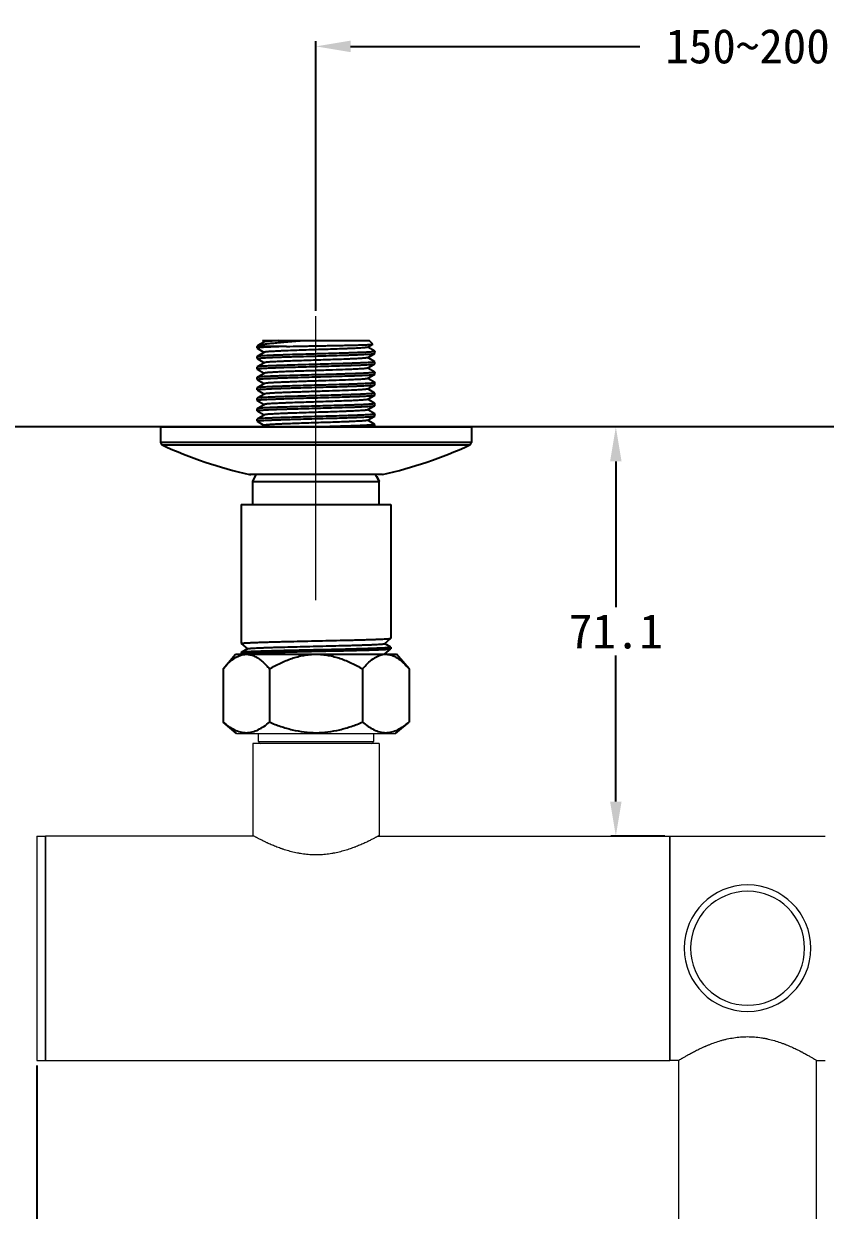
# Model space of a CAD drawing. Header units: millimetres. Extents: x 765 to 1606, y 133 to 728.
# Drawn here: x 855.3 to 994.6, y 380.2 to 586.4 of the extents above; entities that cross this region are included whole.
import ezdxf

# ---------------------------------------------------------------- set-up
doc = ezdxf.new("R2010")
doc.units = ezdxf.units.MM
doc.linetypes.add('CENTERX2', pattern=[101.6, 63.5, -12.7, 12.7, -12.7])
doc.layers.add('CENTER', color=1, linetype='CENTERX2', lineweight=15)
doc.layers.add('DIM', color=3, linetype='Continuous', lineweight=9)
doc.layers.add('벽', color=2, linetype='Continuous')
doc.dimstyles.new('겸용-샤워욕조용1', dxfattribs={"dimscale": 0.6, "dimtxt": 10, "dimasz": 10, "dimexe": 1.5, "dimexo": 1.5, "dimgap": 2, "dimtad": 0, "dimtih": 1, "dimtoh": 1, "dimdec": 1, "dimdsep": 46, "dimtxsty": 'Standard', "dimcen": 2.5, "dimclrd": 5, "dimclre": 5, "dimclrt": 5, "dimadec": 1, "dimazin": 2, "dimtfac": 1, "dimtdec": 1, "dimtmove": 0, "dimatfit": 3, "dimfxl": 1.25, "dimarcsym": 0})

# ---------------------------------------------------------------- blocks, each defined once
blk = doc.blocks.new('*D62')
at = {"layer": 'Defpoints', "color": 0, "lineweight": 18, "transparency": 16777216}
for p in [(838.16, 516.3), (879.11, 516.3), (981.11, 267.23)]:
    blk.add_point(p, dxfattribs=at)
at = {"layer": 'DIM', "color": 5, "lineweight": -2, "transparency": 16777216}
for p, q in [((878.21, 516.3), (837.26, 516.3)), ((838.16, 510.3), (838.16, 395.96)), ((838.16, 273.23), (838.16, 387.56)), ((980.21, 267.23), (837.26, 267.23))]:
    blk.add_line(p, q, dxfattribs=at)
at = {"layer": 'DIM', "color": 5, "lineweight": 18, "transparency": 16777216}
for points in [[(837.16, 510.3), (839.16, 510.3), (838.16, 516.3)], [(837.16, 273.23), (839.16, 273.23), (838.16, 267.23)]]:
    blk.add_solid(points, dxfattribs=at)
at = {"layer": 'DIM', "color": 5, "transparency": 16777216, "insert": (838.16, 391.76), "char_height": 6, "attachment_point": 5}
blk.add_mtext('249.1', dxfattribs=at)
blk = doc.blocks.new('*D63')
at = {"layer": 'Defpoints', "color": 0, "lineweight": 18, "transparency": 16777216}
for p in [(1124.81, 406.67), (857.61, 406.2), (1124.81, 236.4)]:
    blk.add_point(p, dxfattribs=at)
at = {"layer": 'DIM', "color": 5, "lineweight": -2, "transparency": 16777216}
for p, q in [((857.61, 405.3), (857.61, 235.5)), ((1124.81, 405.77), (1124.81, 235.5)), ((863.61, 236.4), (978.01, 236.4)), ((1118.81, 236.4), (1004.41, 236.4))]:
    blk.add_line(p, q, dxfattribs=at)
at = {"layer": 'DIM', "color": 5, "lineweight": 18, "transparency": 16777216}
for points in [[(863.61, 237.4), (863.61, 235.4), (857.61, 236.4)], [(1118.81, 237.4), (1118.81, 235.4), (1124.81, 236.4)]]:
    blk.add_solid(points, dxfattribs=at)
at = {"layer": 'DIM', "color": 5, "transparency": 16777216, "insert": (991.21, 236.4), "char_height": 6, "attachment_point": 5}
blk.add_mtext('267.2', dxfattribs=at)
blk = doc.blocks.new('*D65')
at = {"layer": 'Defpoints', "color": 0, "lineweight": 18, "transparency": 16777216}
for p in [(1056.11, 582.44), (906.11, 535.58), (1056.11, 535.58)]:
    blk.add_point(p, dxfattribs=at)
at = {"layer": 'DIM', "color": 5, "lineweight": -2, "transparency": 16777216}
for p, q in [((906.11, 536.48), (906.11, 583.34)), ((912.11, 582.44), (962.41, 582.44)), ((1050.11, 582.44), (999.81, 582.44)), ((1056.11, 536.48), (1056.11, 583.34))]:
    blk.add_line(p, q, dxfattribs=at)
at = {"layer": 'DIM', "color": 5, "lineweight": 18, "transparency": 16777216}
for points in [[(912.11, 583.44), (912.11, 581.44), (906.11, 582.44)], [(1050.11, 583.44), (1050.11, 581.44), (1056.11, 582.44)]]:
    blk.add_solid(points, dxfattribs=at)
at = {"layer": 'DIM', "color": 5, "transparency": 16777216, "insert": (981.11, 582.44), "char_height": 6, "attachment_point": 5}
blk.add_mtext('150~200', dxfattribs=at)
blk = doc.blocks.new('*D66')
at = {"layer": 'Defpoints', "color": 0, "lineweight": 18, "transparency": 16777216}
for p in [(958.22, 516.3), (967.61, 516.3), (967.61, 445.2)]:
    blk.add_point(p, dxfattribs=at)
at = {"layer": 'DIM', "color": 5, "lineweight": -2, "transparency": 16777216}
for p, q in [((966.71, 516.3), (957.32, 516.3)), ((958.22, 510.3), (958.22, 484.95)), ((958.22, 451.2), (958.22, 476.55)), ((966.71, 445.2), (957.32, 445.2))]:
    blk.add_line(p, q, dxfattribs=at)
at = {"layer": 'DIM', "color": 5, "lineweight": 18, "transparency": 16777216}
for points in [[(957.22, 510.3), (959.22, 510.3), (958.22, 516.3)], [(957.22, 451.2), (959.22, 451.2), (958.22, 445.2)]]:
    blk.add_solid(points, dxfattribs=at)
at = {"layer": 'DIM', "color": 5, "transparency": 16777216, "insert": (958.22, 480.75), "char_height": 6, "attachment_point": 5}
blk.add_mtext('71.1', dxfattribs=at)

msp = doc.modelspace()

# ---------------------------------------------------------------- linework, layer by layer
at = {"color": 7, "linetype": 'Continuous'}
for p, q in [((895.97, 530.4), (895.86, 530.3)), ((895.86, 530), (895.86, 530.3)), ((900.97, 530.3), (895.86, 530.3)), ((895.97, 530.4), (896.02, 530.44)), ((897.15, 531.09), (896.02, 530.44)), ((896.86, 531.3), (896.82, 531.26)), ((896.82, 531.26), (896.83, 531.25)), ((896.83, 531.25), (897.12, 531.08)), ((896.86, 531.3), (915.36, 531.3)), ((915.08, 530.15), (915.98, 530.67)), ((916.35, 529.45), (915.11, 530.17)), ((915.98, 530.68), (915.36, 531.3)), ((915.98, 530.67), (915.98, 530.68)), ((895.86, 530), (895.88, 529.98)), ((895.88, 528.54), (895.86, 528.53)), ((895.86, 528.18), (895.86, 528.53)), ((895.86, 528.53), (895.86, 528.18)), ((895.88, 528.17), (895.86, 528.18)), ((895.86, 528.18), (895.86, 528.18)), ((895.88, 529.98), (897.12, 529.26)), ((897.15, 529.28), (895.88, 528.54)), ((895.88, 528.17), (897.12, 527.45)), ((915.08, 528.34), (916.35, 529.07)), ((916.35, 527.64), (915.11, 528.35)), ((916.35, 529.45), (916.36, 529.43)), ((916.35, 529.07), (916.36, 529.09)), ((916.36, 529.09), (916.36, 529.43)), ((916.36, 529.43), (916.36, 529.43)), ((895.88, 526.73), (895.86, 526.71)), ((895.86, 526.37), (895.86, 526.71)), ((895.86, 526.71), (895.86, 526.37)), ((895.88, 526.35), (895.86, 526.37)), ((895.86, 526.37), (895.86, 526.37)), ((897.15, 527.46), (895.88, 526.73)), ((895.88, 526.35), (897.12, 525.63)), ((915.08, 526.52), (916.35, 527.26)), ((916.35, 525.82), (915.11, 526.54)), ((916.35, 527.64), (916.36, 527.62)), ((916.35, 527.26), (916.36, 527.27)), ((916.36, 527.27), (916.36, 527.62)), ((916.36, 527.62), (916.36, 527.62)), ((895.88, 524.91), (895.86, 524.9)), ((895.86, 524.55), (895.86, 524.9)), ((895.86, 524.9), (895.86, 524.55)), ((895.86, 524.55), (895.86, 524.56)), ((895.88, 524.54), (895.86, 524.55)), ((897.15, 525.65), (895.88, 524.91)), ((895.88, 524.54), (897.12, 523.82)), ((897.15, 523.84), (895.88, 523.1)), ((915.08, 524.71), (916.35, 525.45)), ((916.35, 524.01), (915.11, 524.73)), ((916.35, 525.82), (916.36, 525.81)), ((916.35, 525.45), (916.36, 525.46)), ((916.35, 524.01), (916.36, 523.99)), ((916.36, 525.46), (916.36, 525.81)), ((916.36, 525.81), (916.36, 525.8)), ((916.36, 523.65), (916.36, 523.99)), ((916.36, 523.99), (916.36, 523.99)), ((895.88, 523.1), (895.86, 523.09)), ((895.86, 522.74), (895.86, 523.09)), ((895.86, 523.09), (895.86, 522.74)), ((895.88, 522.73), (895.86, 522.74)), ((895.86, 522.74), (895.86, 522.74)), ((895.88, 522.73), (897.12, 522.01)), ((897.15, 522.02), (895.88, 521.29)), ((915.08, 522.9), (916.35, 523.63)), ((915.08, 521.08), (916.35, 521.82)), ((916.35, 522.19), (915.11, 522.91)), ((916.35, 523.63), (916.36, 523.65)), ((916.35, 522.19), (916.36, 522.18)), ((916.35, 521.82), (916.36, 521.83)), ((916.36, 521.83), (916.36, 522.18)), ((916.36, 522.18), (916.36, 522.18)), ((895.88, 521.29), (895.86, 521.27)), ((895.86, 520.93), (895.86, 521.27)), ((895.86, 521.27), (895.86, 520.93)), ((895.88, 520.91), (895.86, 520.93)), ((895.86, 520.93), (895.86, 520.93)), ((895.88, 520.91), (897.12, 520.19)), ((897.15, 520.21), (895.88, 519.47)), ((915.08, 519.27), (916.35, 520)), ((916.35, 520.38), (915.11, 521.1)), ((916.35, 520.38), (916.36, 520.36)), ((916.35, 520), (916.36, 520.02)), ((916.36, 520.02), (916.36, 520.36)), ((916.36, 520.36), (916.36, 520.36)), ((895.88, 519.47), (895.86, 519.46)), ((895.86, 519.11), (895.86, 519.46)), ((895.86, 519.46), (895.86, 519.11)), ((895.88, 519.1), (895.86, 519.11)), ((895.86, 519.11), (895.86, 519.11)), ((895.88, 517.66), (895.86, 517.64)), ((895.86, 517.3), (895.86, 517.64)), ((895.86, 517.64), (895.86, 517.3)), ((895.88, 519.1), (897.12, 518.38)), ((897.15, 518.39), (895.88, 517.66)), ((915.08, 517.45), (916.35, 518.19)), ((916.35, 518.57), (915.11, 519.28)), ((916.35, 518.57), (916.36, 518.55)), ((916.35, 518.19), (916.36, 518.2)), ((916.36, 518.2), (916.36, 518.55)), ((916.36, 518.55), (916.36, 518.55)), ((879.11, 516.3), (879.11, 513.61)), ((879.11, 516.3), (879.11, 513.61)), ((879.11, 516.3), (933.11, 516.3)), ((895.88, 517.28), (895.86, 517.3)), ((895.86, 517.3), (895.86, 517.3)), ((895.88, 517.28), (897.12, 516.56)), ((897.15, 516.58), (896.66, 516.3)), ((916.35, 516.75), (915.11, 517.47)), ((916.21, 516.3), (916.35, 516.38)), ((916.35, 516.75), (916.36, 516.74)), ((916.35, 516.38), (916.36, 516.39)), ((916.36, 516.39), (916.36, 516.74)), ((916.36, 516.74), (916.36, 516.73)), ((933.11, 516.3), (933.11, 513.61)), ((933.11, 516.3), (933.11, 513.61)), ((933.11, 513.61), (879.11, 513.61)), ((932.83, 513.16), (879.4, 513.16)), ((917.68, 508.05), (894.55, 508.05)), ((894.55, 508.05), (894.76, 508.03)), ((917.46, 508.03), (894.76, 508.03)), ((895.11, 506.8), (895.73, 508.03)), ((916.63, 507.7), (916.46, 508.03)), ((916.66, 507.7), (916.63, 507.7)), ((917.11, 506.8), (916.66, 507.7)), ((916.66, 507.7), (917.11, 506.8)), ((917.68, 508.05), (917.46, 508.03)), ((895.11, 502.8), (895.11, 506.8)), ((895.11, 506.8), (917.11, 506.8)), ((917.11, 502.8), (917.11, 506.8)), ((893.11, 502.8), (893.11, 478.67)), ((893.11, 502.8), (893.11, 478.67)), ((893.11, 502.8), (919.11, 502.8)), ((919.11, 502.8), (919.11, 479.57)), ((919.11, 502.8), (919.11, 479.57)), ((893.12, 478.66), (893.11, 478.67)), ((893.11, 478.67), (893.11, 478.67)), ((893.12, 478.66), (894.22, 477.74)), ((918, 478.63), (919.11, 479.56)), ((919.1, 478.01), (918.01, 478.64)), ((919.11, 479.56), (919.11, 479.57)), ((889.95, 474.25), (892.12, 476.8)), ((892.12, 476.8), (920.11, 476.8)), ((893.12, 477.1), (893.11, 477.09)), ((893.11, 477.09), (893.11, 476.85)), ((893.11, 477.09), (893.11, 476.85)), ((893.12, 476.84), (893.11, 476.85)), ((893.11, 476.85), (893.11, 476.85)), ((894.23, 477.75), (893.12, 477.1)), ((893.12, 476.84), (893.17, 476.8)), ((918, 476.82), (919.11, 477.75)), ((918.06, 476.8), (918.01, 476.83)), ((919.1, 478.01), (919.11, 478)), ((919.11, 478), (919.11, 477.76)), ((919.11, 478), (919.11, 477.76)), ((919.11, 478), (919.11, 478)), ((919.11, 477.75), (919.11, 477.76)), ((922.28, 474.25), (920.11, 476.8)), ((889.95, 474.25), (889.95, 465.01)), ((898.03, 474.25), (898.03, 465.01)), ((914.2, 474.25), (914.2, 465.01)), ((922.28, 474.25), (922.28, 465.01)), ((892.31, 463), (889.95, 465.01)), ((919.92, 463), (922.28, 465.01))]:
    msp.add_line(p, q, dxfattribs=at)
at = {"lineweight": 18}
msp.add_line((892.31, 463), (919.92, 463), dxfattribs=at)
at = {"linetype": 'Continuous', "lineweight": 18}
for p, q in [((896.11, 461.6), (896.11, 463)), ((916.11, 463), (916.11, 461.6)), ((895.11, 461.3), (895.11, 445.3)), ((917.11, 461.3), (895.11, 461.3)), ((917.11, 461.3), (917.11, 445.3)), ((857.61, 445.2), (857.61, 406.2)), ((857.61, 445.2), (859.11, 445.2)), ((859.11, 406.2), (859.11, 445.2)), ((859.11, 445.2), (859.11, 406.2)), ((895.29, 445.2), (859.11, 445.2)), ((916.93, 445.2), (967.61, 445.2)), ((967.61, 406.2), (967.61, 445.2)), ((967.61, 445.2), (967.61, 425.7)), ((967.61, 445.2), (994.61, 445.2)), ((967.61, 425.7), (967.61, 406.2)), ((857.61, 406.2), (859.11, 406.2)), ((859.11, 406.2), (967.61, 406.2)), ((969.11, 406.2), (967.61, 406.2)), ((969.11, 406.2), (969.11, 305.79)), ((993.11, 406.2), (994.61, 406.2)), ((993.11, 305.79), (993.11, 406.2))]:
    msp.add_line(p, q, dxfattribs=at)
at = {"linetype": 'Continuous', "lineweight": 13}
for p, q in [((896.11, 461.6), (906.11, 461.6)), ((906.11, 461.6), (916.11, 461.6)), ((916.11, 461.6), (916.11, 461.6))]:
    msp.add_line(p, q, dxfattribs=at)
at = {"color": 7, "linetype": 'Continuous'}
for centre, radius, start, end in [((879.61, 513.61), 0.5, 180, 244.9417), ((932.61, 513.61), 0.5, 295.0583, 0), ((909.73, 578.03), 71.6, 244.9417, 257.7627), ((909.73, 578.03), 71.6, 244.9417, 257.7627), ((902.5, 578.03), 71.6, 282.2373, 295.0583), ((902.5, 578.03), 71.6, 282.2373, 295.0583)]:
    msp.add_arc(centre, radius, start, end, dxfattribs=at)
at = {"linetype": 'Continuous', "lineweight": 18}
for centre, radius, start, end in [((896.41, 461.6), 0.3, 180, 270), ((915.81, 461.6), 0.3, 270, 0), ((981.11, 425.7), 11, 0, 180), ((981.11, 425.7), 9.91, 360, 180), ((981.11, 425.7), 11, 180, 0), ((981.11, 425.7), 9.91, 180, 360)]:
    msp.add_arc(centre, radius, start, end, dxfattribs=at)
at = {"color": 7, "linetype": 'Continuous'}
for points, knots in [([(900.97, 530.3), (900.6, 530.29), (899.89, 530.26), (898.89, 530.22), (898.14, 530.19), (897.6, 530.17), (897.24, 530.15), (896.93, 530.13), (896.65, 530.11), (896.42, 530.09), (896.22, 530.07), (896.07, 530.05), (895.96, 530.04), (895.9, 530.02), (895.87, 530.01), (895.86, 530), (895.86, 530)], [0, 0, 0, 0, 0.216872, 0.413019, 0.584998, 0.661026, 0.729967, 0.791522, 0.845446, 0.891503, 0.929518, 0.959344, 0.980888, 0.994185, 0.997875, 1, 1, 1, 1]), ([(896.02, 530.44), (896.05, 530.46), (896.15, 530.5), (896.32, 530.55), (896.56, 530.6), (896.84, 530.65), (897.18, 530.7), (897.74, 530.78), (898.55, 530.87), (899.65, 530.97), (900.9, 531.08), (902.28, 531.19), (903.23, 531.26), (903.72, 531.3)], [0, 0, 0, 0, 0.016562, 0.04005, 0.070572, 0.108073, 0.152421, 0.203409, 0.324246, 0.467967, 0.631241, 0.810097, 1, 1, 1, 1]), ([(897.1, 531.3), (897.06, 531.29), (896.99, 531.29), (896.92, 531.28), (896.87, 531.27), (896.85, 531.27), (896.83, 531.26), (896.82, 531.26), (896.82, 531.26)], [0, 0, 0, 0, 0.403647, 0.704709, 0.816606, 0.902765, 0.963479, 1, 1, 1, 1]), ([(899.65, 531.3), (899.47, 531.29), (899.14, 531.27), (898.67, 531.25), (898.26, 531.22), (897.9, 531.2), (897.62, 531.17), (897.42, 531.15), (897.3, 531.13), (897.23, 531.12), (897.18, 531.11), (897.16, 531.1), (897.15, 531.09)], [0, 0, 0, 0, 0.21025, 0.39871, 0.563649, 0.703842, 0.818243, 0.906015, 0.939714, 0.96658, 0.986632, 1, 1, 1, 1]), ([(915.08, 530.15), (915.07, 530.15), (915.04, 530.14), (914.98, 530.12), (914.91, 530.11), (914.77, 530.09), (914.55, 530.07), (914.23, 530.04), (913.84, 530.01), (913.38, 529.99), (912.85, 529.96), (912.26, 529.93), (911.62, 529.91), (910.67, 529.87), (909.39, 529.82), (907.78, 529.77), (906.11, 529.72), (904.44, 529.66), (902.83, 529.61), (901.55, 529.56), (900.6, 529.52), (899.96, 529.5), (899.37, 529.47), (898.85, 529.44), (898.39, 529.42), (897.99, 529.39), (897.67, 529.36), (897.45, 529.34), (897.32, 529.32), (897.24, 529.31), (897.19, 529.29), (897.16, 529.28), (897.15, 529.28)], [0, 0, 0, 0, 0.002023, 0.005107, 0.009275, 0.014527, 0.028249, 0.046177, 0.068154, 0.093991, 0.123458, 0.156292, 0.192202, 0.230865, 0.315051, 0.405844, 0.5, 0.594156, 0.684949, 0.769135, 0.807798, 0.843708, 0.876542, 0.90601, 0.931845, 0.953824, 0.97175, 0.985473, 0.990724, 0.994892, 0.997977, 1, 1, 1, 1]), ([(900.97, 530.3), (901.76, 530.31), (903.41, 530.34), (905.48, 530.38), (907.17, 530.41), (908.43, 530.44), (909.65, 530.46), (910.8, 530.48), (911.88, 530.51), (912.86, 530.53), (913.73, 530.55), (914.37, 530.57), (914.82, 530.59), (915.1, 530.6), (915.34, 530.61), (915.55, 530.62), (915.71, 530.63), (915.83, 530.64), (915.89, 530.65), (915.93, 530.66), (915.96, 530.66), (915.97, 530.67), (915.98, 530.67)], [0, 0, 0, 0, 0.158672, 0.328226, 0.413743, 0.497918, 0.579388, 0.656825, 0.72896, 0.794598, 0.852642, 0.902115, 0.923371, 0.942181, 0.958464, 0.972151, 0.983181, 0.991513, 0.994655, 0.997113, 0.99889, 1, 1, 1, 1]), ([(895.86, 528.18), (895.86, 528.19), (895.87, 528.19), (895.89, 528.2), (895.93, 528.21), (895.99, 528.23), (896.08, 528.24), (896.19, 528.25), (896.32, 528.27), (896.48, 528.28), (896.73, 528.3), (897.1, 528.33), (897.6, 528.35), (898.18, 528.38), (898.84, 528.41), (899.57, 528.44), (900.35, 528.46), (901.19, 528.49), (902.39, 528.53), (903.97, 528.57), (905.91, 528.63), (907.85, 528.68), (909.73, 528.74), (911.22, 528.79), (912.33, 528.82), (913.08, 528.85), (913.77, 528.88), (914.39, 528.91), (914.93, 528.93), (915.38, 528.96), (915.71, 528.98), (915.93, 529), (916.06, 529.02), (916.16, 529.03), (916.25, 529.04), (916.31, 529.06), (916.34, 529.07), (916.35, 529.07)], [0, 0, 0, 0, 0.000415, 0.001043, 0.003085, 0.006238, 0.01052, 0.015927, 0.02245, 0.030078, 0.038795, 0.05941, 0.084113, 0.112673, 0.14483, 0.180285, 0.21871, 0.259748, 0.303018, 0.394635, 0.490173, 0.58609, 0.678832, 0.764968, 0.804549, 0.84131, 0.874907, 0.905032, 0.931404, 0.953782, 0.971963, 0.979427, 0.985784, 0.991023, 0.995135, 0.99812, 1, 1, 1, 1]), ([(916.36, 529.43), (916.36, 529.43), (916.36, 529.42), (916.34, 529.41), (916.3, 529.4), (916.24, 529.39), (916.15, 529.38), (916.04, 529.36), (915.91, 529.35), (915.75, 529.33), (915.5, 529.31), (915.13, 529.29), (914.63, 529.26), (914.04, 529.24), (913.38, 529.21), (912.66, 529.18), (911.87, 529.15), (911.03, 529.13), (909.83, 529.09), (908.26, 529.04), (906.32, 528.99), (904.38, 528.93), (902.5, 528.88), (901, 528.83), (899.89, 528.79), (899.14, 528.77), (898.46, 528.74), (897.84, 528.71), (897.3, 528.68), (896.84, 528.66), (896.52, 528.63), (896.3, 528.61), (896.17, 528.6), (896.06, 528.59), (895.98, 528.57), (895.92, 528.56), (895.89, 528.55), (895.88, 528.54)], [0, 0, 0, 0, 0.000415, 0.001043, 0.003085, 0.006238, 0.01052, 0.015927, 0.02245, 0.030078, 0.038795, 0.05941, 0.084113, 0.112673, 0.14483, 0.180285, 0.21871, 0.259748, 0.303018, 0.394635, 0.490173, 0.58609, 0.678832, 0.764968, 0.804549, 0.84131, 0.874907, 0.905032, 0.931404, 0.953782, 0.971963, 0.979427, 0.985784, 0.991023, 0.995135, 0.99812, 1, 1, 1, 1]), ([(915.08, 528.34), (915.07, 528.33), (915.04, 528.32), (914.98, 528.31), (914.91, 528.3), (914.77, 528.28), (914.55, 528.25), (914.23, 528.23), (913.84, 528.2), (913.38, 528.17), (912.85, 528.15), (912.26, 528.12), (911.62, 528.09), (910.67, 528.05), (909.39, 528.01), (907.78, 527.95), (906.11, 527.9), (904.44, 527.85), (902.83, 527.79), (901.55, 527.75), (900.6, 527.71), (899.96, 527.68), (899.37, 527.66), (898.85, 527.63), (898.39, 527.6), (897.99, 527.58), (897.67, 527.55), (897.45, 527.53), (897.32, 527.51), (897.24, 527.49), (897.19, 527.48), (897.16, 527.47), (897.15, 527.46)], [0, 0, 0, 0, 0.002023, 0.005107, 0.009275, 0.014527, 0.028249, 0.046176, 0.068154, 0.093991, 0.123458, 0.156292, 0.192202, 0.230865, 0.315051, 0.405844, 0.5, 0.594156, 0.684948, 0.769134, 0.807798, 0.843707, 0.876542, 0.906009, 0.931845, 0.953824, 0.971749, 0.985473, 0.990724, 0.994891, 0.997976, 1, 1, 1, 1]), ([(895.86, 526.37), (895.86, 526.37), (895.87, 526.38), (895.89, 526.39), (895.93, 526.4), (895.99, 526.41), (896.08, 526.43), (896.19, 526.44), (896.32, 526.45), (896.48, 526.47), (896.73, 526.49), (897.1, 526.51), (897.6, 526.54), (898.18, 526.57), (898.84, 526.59), (899.57, 526.62), (900.35, 526.65), (901.19, 526.68), (902.39, 526.71), (903.97, 526.76), (905.91, 526.82), (907.85, 526.87), (909.73, 526.92), (911.22, 526.97), (912.33, 527.01), (913.08, 527.04), (913.77, 527.06), (914.39, 527.09), (914.93, 527.12), (915.38, 527.15), (915.71, 527.17), (915.93, 527.19), (916.06, 527.2), (916.16, 527.22), (916.25, 527.23), (916.31, 527.24), (916.34, 527.25), (916.35, 527.26)], [0, 0, 0, 0, 0.000415, 0.001043, 0.003085, 0.006238, 0.01052, 0.015927, 0.02245, 0.030078, 0.038795, 0.059411, 0.084114, 0.112674, 0.144831, 0.180286, 0.21871, 0.259747, 0.303017, 0.394634, 0.490171, 0.586086, 0.678827, 0.764964, 0.804546, 0.841307, 0.874905, 0.905029, 0.931402, 0.953781, 0.971963, 0.979426, 0.985783, 0.991023, 0.995135, 0.99812, 1, 1, 1, 1]), ([(916.36, 527.62), (916.36, 527.62), (916.36, 527.61), (916.34, 527.6), (916.3, 527.59), (916.24, 527.57), (916.15, 527.56), (916.04, 527.55), (915.91, 527.53), (915.75, 527.52), (915.5, 527.5), (915.13, 527.48), (914.63, 527.45), (914.04, 527.42), (913.38, 527.39), (912.66, 527.37), (911.87, 527.34), (911.03, 527.31), (909.83, 527.27), (908.26, 527.23), (906.32, 527.17), (904.38, 527.12), (902.5, 527.06), (901, 527.02), (899.89, 526.98), (899.14, 526.95), (898.46, 526.92), (897.84, 526.9), (897.3, 526.87), (896.84, 526.84), (896.52, 526.82), (896.3, 526.8), (896.17, 526.79), (896.06, 526.77), (895.98, 526.76), (895.92, 526.74), (895.89, 526.73), (895.88, 526.73)], [0, 0, 0, 0, 0.000415, 0.001043, 0.003085, 0.006238, 0.01052, 0.015927, 0.02245, 0.030078, 0.038795, 0.05941, 0.084113, 0.112673, 0.14483, 0.180286, 0.218711, 0.259751, 0.303022, 0.394639, 0.490178, 0.586095, 0.678836, 0.76497, 0.804551, 0.841311, 0.874908, 0.905032, 0.931404, 0.953783, 0.971964, 0.979427, 0.985784, 0.991023, 0.995135, 0.99812, 1, 1, 1, 1]), ([(915.08, 526.52), (915.07, 526.52), (915.04, 526.51), (914.98, 526.5), (914.91, 526.48), (914.77, 526.46), (914.55, 526.44), (914.23, 526.41), (913.84, 526.39), (913.38, 526.36), (912.85, 526.33), (911.79, 526.28), (910.1, 526.22), (907.76, 526.14), (905.69, 526.07), (904.02, 526.02), (902.82, 525.98), (901.68, 525.94), (900.62, 525.9), (899.68, 525.86), (898.98, 525.82), (898.48, 525.79), (898.17, 525.77), (897.89, 525.75), (897.66, 525.73), (897.47, 525.71), (897.32, 525.69), (897.23, 525.68), (897.17, 525.66), (897.16, 525.65), (897.15, 525.65)], [0, 0, 0, 0, 0.002024, 0.005109, 0.009276, 0.014527, 0.028251, 0.046177, 0.068155, 0.093992, 0.123458, 0.156293, 0.271937, 0.405843, 0.547289, 0.617299, 0.684948, 0.748877, 0.807798, 0.860527, 0.906008, 0.925739, 0.943329, 0.95869, 0.97175, 0.982442, 0.990724, 0.996567, 0.998579, 1, 1, 1, 1]), ([(895.86, 524.56), (895.86, 524.56), (895.87, 524.56), (895.89, 524.57), (895.93, 524.59), (895.99, 524.6), (896.08, 524.61), (896.19, 524.63), (896.32, 524.64), (896.48, 524.65), (896.73, 524.67), (897.1, 524.7), (897.6, 524.72), (898.18, 524.75), (898.84, 524.78), (899.57, 524.81), (900.35, 524.84), (901.19, 524.86), (902.39, 524.9), (903.97, 524.95), (905.91, 525), (907.85, 525.06), (909.73, 525.11), (911.22, 525.16), (912.33, 525.19), (913.08, 525.22), (913.77, 525.25), (914.39, 525.28), (914.93, 525.31), (915.38, 525.33), (915.71, 525.36), (915.93, 525.38), (916.06, 525.39), (916.16, 525.4), (916.25, 525.42), (916.31, 525.43), (916.34, 525.44), (916.35, 525.45)], [0, 0, 0, 0, 0.000415, 0.001043, 0.003085, 0.006238, 0.01052, 0.015927, 0.022451, 0.030079, 0.038796, 0.059412, 0.084116, 0.112676, 0.144833, 0.180287, 0.218711, 0.259749, 0.303019, 0.394637, 0.490172, 0.586085, 0.678826, 0.764963, 0.804544, 0.841305, 0.874903, 0.905027, 0.931401, 0.95378, 0.971962, 0.979426, 0.985783, 0.991023, 0.995135, 0.99812, 1, 1, 1, 1]), ([(916.36, 525.8), (916.36, 525.8), (916.36, 525.8), (916.34, 525.79), (916.3, 525.77), (916.24, 525.76), (916.15, 525.75), (916.04, 525.73), (915.91, 525.72), (915.75, 525.71), (915.5, 525.69), (915.13, 525.66), (914.63, 525.64), (914.04, 525.61), (913.38, 525.58), (912.66, 525.55), (911.87, 525.53), (911.03, 525.5), (909.83, 525.46), (908.26, 525.41), (906.32, 525.36), (904.38, 525.3), (902.5, 525.25), (901, 525.2), (899.89, 525.17), (899.14, 525.14), (898.46, 525.11), (897.84, 525.08), (897.3, 525.06), (896.84, 525.03), (896.52, 525), (896.3, 524.98), (896.17, 524.97), (896.06, 524.96), (895.98, 524.94), (895.92, 524.93), (895.89, 524.92), (895.88, 524.91)], [0, 0, 0, 0, 0.000415, 0.001043, 0.003085, 0.006238, 0.010519, 0.015927, 0.02245, 0.030078, 0.038795, 0.059412, 0.084114, 0.112675, 0.144832, 0.180288, 0.218714, 0.259754, 0.303026, 0.394644, 0.49018, 0.586096, 0.678837, 0.764971, 0.804551, 0.841311, 0.874907, 0.905031, 0.931404, 0.953782, 0.971964, 0.979427, 0.985784, 0.991023, 0.995135, 0.99812, 1, 1, 1, 1]), ([(916.36, 523.99), (916.36, 523.99), (916.36, 523.98), (916.34, 523.97), (916.3, 523.96), (916.24, 523.95), (916.15, 523.93), (916.04, 523.92), (915.91, 523.91), (915.75, 523.89), (915.5, 523.87), (915.13, 523.85), (914.63, 523.82), (914.04, 523.79), (913.38, 523.77), (912.66, 523.74), (911.87, 523.71), (911.03, 523.68), (909.83, 523.65), (908.26, 523.6), (906.32, 523.55), (904.38, 523.49), (902.5, 523.44), (901, 523.39), (899.89, 523.35), (899.14, 523.32), (898.46, 523.3), (897.84, 523.27), (897.3, 523.24), (896.84, 523.21), (896.52, 523.19), (896.3, 523.17), (896.17, 523.16), (896.06, 523.14), (895.98, 523.13), (895.92, 523.12), (895.89, 523.11), (895.88, 523.1)], [0, 0, 0, 0, 0.000415, 0.001043, 0.003085, 0.006238, 0.010519, 0.015927, 0.02245, 0.030078, 0.038796, 0.059413, 0.084116, 0.112677, 0.144834, 0.18029, 0.218715, 0.259755, 0.303027, 0.394644, 0.490179, 0.586093, 0.678834, 0.764969, 0.804549, 0.841309, 0.874905, 0.905029, 0.931402, 0.953781, 0.971963, 0.979427, 0.985784, 0.991023, 0.995135, 0.99812, 1, 1, 1, 1]), ([(915.08, 524.71), (915.07, 524.7), (915.04, 524.69), (914.98, 524.68), (914.91, 524.67), (914.77, 524.65), (914.55, 524.63), (914.23, 524.6), (913.84, 524.57), (913.38, 524.54), (912.85, 524.52), (911.79, 524.47), (910.1, 524.4), (907.76, 524.33), (905.69, 524.26), (904.02, 524.21), (902.82, 524.17), (901.68, 524.12), (900.62, 524.08), (899.68, 524.04), (898.98, 524.01), (898.48, 523.98), (898.17, 523.96), (897.89, 523.94), (897.66, 523.92), (897.47, 523.9), (897.32, 523.88), (897.23, 523.86), (897.17, 523.85), (897.16, 523.84), (897.15, 523.84)], [0, 0, 0, 0, 0.002023, 0.005108, 0.009276, 0.014527, 0.02825, 0.046176, 0.068154, 0.09399, 0.123458, 0.156292, 0.271937, 0.405843, 0.547289, 0.617299, 0.684948, 0.748876, 0.807797, 0.860528, 0.906008, 0.925738, 0.943329, 0.958691, 0.971749, 0.982443, 0.990723, 0.996568, 0.998579, 1, 1, 1, 1]), ([(895.86, 522.74), (895.86, 522.74), (895.87, 522.75), (895.89, 522.76), (895.93, 522.77), (895.99, 522.79), (896.08, 522.8), (896.19, 522.81), (896.32, 522.83), (896.48, 522.84), (896.73, 522.86), (897.1, 522.88), (897.6, 522.91), (898.18, 522.94), (898.84, 522.97), (899.57, 522.99), (900.35, 523.02), (901.19, 523.05), (902.39, 523.09), (903.97, 523.13), (905.91, 523.19), (907.85, 523.24), (909.73, 523.3), (911.22, 523.34), (912.33, 523.38), (913.08, 523.41), (913.77, 523.44), (914.39, 523.46), (914.93, 523.49), (915.38, 523.52), (915.71, 523.54), (915.93, 523.56), (916.06, 523.58), (916.16, 523.59), (916.25, 523.6), (916.31, 523.62), (916.34, 523.63), (916.35, 523.63)], [0, 0, 0, 0, 0.000415, 0.001043, 0.003085, 0.006238, 0.010519, 0.015927, 0.02245, 0.030078, 0.038796, 0.059412, 0.084116, 0.112676, 0.144833, 0.180288, 0.218713, 0.259752, 0.303023, 0.39464, 0.490175, 0.586088, 0.678829, 0.764965, 0.804546, 0.841306, 0.874902, 0.905027, 0.9314, 0.953779, 0.971962, 0.979426, 0.985783, 0.991023, 0.995135, 0.99812, 1, 1, 1, 1]), ([(895.86, 520.93), (895.86, 520.93), (895.87, 520.94), (895.89, 520.95), (895.93, 520.96), (895.99, 520.97), (896.08, 520.99), (896.19, 521), (896.32, 521.01), (896.48, 521.03), (896.73, 521.05), (897.1, 521.07), (897.6, 521.1), (898.18, 521.12), (898.84, 521.15), (899.57, 521.18), (900.35, 521.21), (901.19, 521.23), (902.39, 521.27), (903.97, 521.32), (905.91, 521.37), (907.85, 521.43), (909.73, 521.48), (911.22, 521.53), (912.33, 521.57), (913.08, 521.59), (913.77, 521.62), (914.39, 521.65), (914.93, 521.68), (915.38, 521.7), (915.71, 521.73), (915.93, 521.75), (916.06, 521.76), (916.16, 521.78), (916.25, 521.79), (916.31, 521.8), (916.34, 521.81), (916.35, 521.82)], [0, 0, 0, 0, 0.000415, 0.001043, 0.003085, 0.006238, 0.010519, 0.015927, 0.02245, 0.030078, 0.038796, 0.059413, 0.084116, 0.112677, 0.144834, 0.180289, 0.218715, 0.259755, 0.303026, 0.394644, 0.490179, 0.586093, 0.678834, 0.764969, 0.804549, 0.841308, 0.874905, 0.905029, 0.931402, 0.953781, 0.971963, 0.979427, 0.985784, 0.991023, 0.995135, 0.99812, 1, 1, 1, 1]), ([(916.36, 522.18), (916.36, 522.17), (916.36, 522.17), (916.34, 522.16), (916.3, 522.15), (916.24, 522.13), (916.15, 522.12), (916.04, 522.11), (915.91, 522.09), (915.75, 522.08), (915.5, 522.06), (915.13, 522.04), (914.63, 522.01), (914.04, 521.98), (913.38, 521.95), (912.66, 521.93), (911.87, 521.9), (911.03, 521.87), (909.83, 521.83), (908.26, 521.79), (906.32, 521.73), (904.38, 521.68), (902.5, 521.62), (901, 521.58), (899.89, 521.54), (899.14, 521.51), (898.46, 521.48), (897.84, 521.45), (897.3, 521.43), (896.84, 521.4), (896.52, 521.38), (896.3, 521.36), (896.17, 521.34), (896.06, 521.33), (895.98, 521.32), (895.92, 521.3), (895.89, 521.29), (895.88, 521.29)], [0, 0, 0, 0, 0.000415, 0.001043, 0.003085, 0.006238, 0.010519, 0.015927, 0.02245, 0.030078, 0.038796, 0.059412, 0.084116, 0.112676, 0.144833, 0.180288, 0.218712, 0.259751, 0.303022, 0.39464, 0.490174, 0.586088, 0.678829, 0.764965, 0.804546, 0.841306, 0.874902, 0.905027, 0.9314, 0.953779, 0.971962, 0.979426, 0.985783, 0.991023, 0.995135, 0.99812, 1, 1, 1, 1]), ([(915.08, 522.9), (915.07, 522.89), (915.04, 522.88), (914.98, 522.87), (914.91, 522.85), (914.77, 522.83), (914.55, 522.81), (914.23, 522.78), (913.84, 522.76), (913.38, 522.73), (912.85, 522.7), (911.79, 522.65), (910.1, 522.59), (907.76, 522.51), (905.69, 522.45), (904.02, 522.39), (902.82, 522.35), (901.68, 522.31), (900.62, 522.27), (899.68, 522.23), (898.98, 522.2), (898.48, 522.17), (898.17, 522.15), (897.89, 522.13), (897.66, 522.11), (897.47, 522.09), (897.32, 522.07), (897.23, 522.05), (897.17, 522.03), (897.16, 522.03), (897.15, 522.02)], [0, 0, 0, 0, 0.002024, 0.005108, 0.009275, 0.014527, 0.02825, 0.046177, 0.068154, 0.093991, 0.123457, 0.156292, 0.271937, 0.405843, 0.547289, 0.617298, 0.684948, 0.748876, 0.807797, 0.860527, 0.906007, 0.925739, 0.943328, 0.95869, 0.971749, 0.982442, 0.990724, 0.996566, 0.998578, 1, 1, 1, 1]), ([(895.86, 519.11), (895.86, 519.12), (895.87, 519.12), (895.89, 519.13), (895.93, 519.14), (895.99, 519.16), (896.08, 519.17), (896.19, 519.18), (896.32, 519.2), (896.48, 519.21), (896.73, 519.23), (897.1, 519.26), (897.6, 519.28), (898.18, 519.31), (898.84, 519.34), (899.57, 519.37), (900.35, 519.39), (901.19, 519.42), (902.39, 519.46), (903.97, 519.5), (905.91, 519.56), (907.85, 519.61), (909.73, 519.67), (911.22, 519.72), (912.33, 519.75), (913.08, 519.78), (913.77, 519.81), (914.39, 519.84), (914.93, 519.86), (915.38, 519.89), (915.71, 519.91), (915.93, 519.93), (916.06, 519.95), (916.16, 519.96), (916.25, 519.97), (916.31, 519.99), (916.34, 520), (916.35, 520)], [0, 0, 0, 0, 0.000415, 0.001043, 0.003085, 0.006238, 0.010519, 0.015927, 0.02245, 0.030078, 0.038795, 0.059412, 0.084114, 0.112675, 0.144832, 0.180288, 0.218714, 0.259754, 0.303026, 0.394644, 0.49018, 0.586096, 0.678837, 0.764971, 0.804551, 0.84131, 0.874907, 0.905031, 0.931404, 0.953782, 0.971964, 0.979427, 0.985784, 0.991023, 0.995135, 0.99812, 1, 1, 1, 1]), ([(916.36, 520.36), (916.36, 520.36), (916.36, 520.35), (916.34, 520.34), (916.3, 520.33), (916.24, 520.32), (916.15, 520.31), (916.04, 520.29), (915.91, 520.28), (915.75, 520.26), (915.5, 520.24), (915.13, 520.22), (914.63, 520.19), (914.04, 520.17), (913.38, 520.14), (912.66, 520.11), (911.87, 520.08), (911.03, 520.06), (909.83, 520.02), (908.26, 519.97), (906.32, 519.92), (904.38, 519.86), (902.5, 519.81), (901, 519.76), (899.89, 519.72), (899.14, 519.7), (898.46, 519.67), (897.84, 519.64), (897.3, 519.61), (896.84, 519.59), (896.52, 519.56), (896.3, 519.54), (896.17, 519.53), (896.06, 519.52), (895.98, 519.5), (895.92, 519.49), (895.89, 519.48), (895.88, 519.47)], [0, 0, 0, 0, 0.000415, 0.001043, 0.003085, 0.006238, 0.01052, 0.015927, 0.022451, 0.030079, 0.038796, 0.059412, 0.084116, 0.112676, 0.144833, 0.180287, 0.218711, 0.259749, 0.30302, 0.394637, 0.490172, 0.586086, 0.678826, 0.764963, 0.804545, 0.841305, 0.874903, 0.905027, 0.931401, 0.95378, 0.971962, 0.979426, 0.985783, 0.991023, 0.995135, 0.99812, 1, 1, 1, 1]), ([(915.08, 521.08), (915.07, 521.08), (915.04, 521.07), (914.98, 521.05), (914.91, 521.04), (914.77, 521.02), (914.55, 521), (914.23, 520.97), (913.84, 520.94), (913.38, 520.92), (912.85, 520.89), (912.26, 520.86), (911.62, 520.84), (910.67, 520.8), (909.39, 520.75), (907.78, 520.7), (906.11, 520.65), (904.44, 520.59), (902.83, 520.54), (901.55, 520.49), (900.6, 520.45), (899.96, 520.43), (899.37, 520.4), (898.85, 520.37), (898.39, 520.35), (897.99, 520.32), (897.67, 520.29), (897.45, 520.27), (897.32, 520.25), (897.24, 520.24), (897.19, 520.22), (897.16, 520.21), (897.15, 520.21)], [0, 0, 0, 0, 0.002023, 0.005109, 0.009276, 0.014527, 0.028251, 0.046176, 0.068155, 0.093991, 0.123458, 0.156292, 0.192202, 0.230866, 0.315052, 0.405844, 0.5, 0.594157, 0.684949, 0.769135, 0.807798, 0.843709, 0.876542, 0.90601, 0.931846, 0.953824, 0.97175, 0.985473, 0.990724, 0.994893, 0.997977, 1, 1, 1, 1]), ([(895.86, 517.3), (895.86, 517.3), (895.87, 517.31), (895.89, 517.32), (895.93, 517.33), (895.99, 517.34), (896.08, 517.36), (896.19, 517.37), (896.32, 517.38), (896.48, 517.4), (896.73, 517.42), (897.1, 517.44), (897.6, 517.47), (898.18, 517.5), (898.84, 517.52), (899.57, 517.55), (900.35, 517.58), (901.19, 517.61), (902.39, 517.64), (903.97, 517.69), (905.91, 517.75), (907.85, 517.8), (909.73, 517.85), (911.22, 517.9), (912.33, 517.94), (913.08, 517.97), (913.77, 517.99), (914.39, 518.02), (914.93, 518.05), (915.38, 518.08), (915.71, 518.1), (915.93, 518.12), (916.06, 518.13), (916.16, 518.15), (916.25, 518.16), (916.31, 518.17), (916.34, 518.18), (916.35, 518.19)], [0, 0, 0, 0, 0.000415, 0.001043, 0.003085, 0.006238, 0.01052, 0.015927, 0.02245, 0.030078, 0.038795, 0.05941, 0.084113, 0.112673, 0.14483, 0.180286, 0.218711, 0.259751, 0.303022, 0.39464, 0.490178, 0.586095, 0.678837, 0.764971, 0.804551, 0.841311, 0.874908, 0.905032, 0.931404, 0.953783, 0.971964, 0.979427, 0.985784, 0.991023, 0.995135, 0.99812, 1, 1, 1, 1]), ([(916.36, 518.55), (916.36, 518.55), (916.36, 518.54), (916.34, 518.53), (916.3, 518.52), (916.24, 518.5), (916.15, 518.49), (916.04, 518.48), (915.91, 518.46), (915.75, 518.45), (915.5, 518.43), (915.13, 518.41), (914.63, 518.38), (914.04, 518.35), (913.38, 518.32), (912.66, 518.3), (911.87, 518.27), (911.03, 518.24), (909.83, 518.2), (908.26, 518.16), (906.32, 518.1), (904.38, 518.05), (902.5, 517.99), (901, 517.95), (899.89, 517.91), (899.14, 517.88), (898.46, 517.85), (897.84, 517.83), (897.3, 517.8), (896.84, 517.77), (896.52, 517.75), (896.3, 517.73), (896.17, 517.72), (896.06, 517.7), (895.98, 517.69), (895.92, 517.67), (895.89, 517.66), (895.88, 517.66)], [0, 0, 0, 0, 0.000415, 0.001043, 0.003085, 0.006238, 0.01052, 0.015927, 0.02245, 0.030078, 0.038795, 0.059411, 0.084114, 0.112674, 0.144831, 0.180286, 0.21871, 0.259747, 0.303017, 0.394634, 0.490171, 0.586086, 0.678827, 0.764964, 0.804546, 0.841307, 0.874905, 0.905029, 0.931402, 0.953781, 0.971963, 0.979426, 0.985783, 0.991023, 0.995135, 0.99812, 1, 1, 1, 1]), ([(915.08, 519.27), (915.07, 519.26), (915.04, 519.25), (914.98, 519.24), (914.91, 519.23), (914.77, 519.21), (914.55, 519.18), (914.23, 519.16), (913.84, 519.13), (913.38, 519.1), (912.85, 519.08), (912.26, 519.05), (911.62, 519.02), (910.67, 518.98), (909.39, 518.94), (907.78, 518.88), (906.11, 518.83), (904.44, 518.78), (902.83, 518.72), (901.55, 518.68), (900.6, 518.64), (899.96, 518.61), (899.37, 518.59), (898.85, 518.56), (898.39, 518.53), (897.99, 518.51), (897.67, 518.48), (897.45, 518.46), (897.32, 518.44), (897.24, 518.42), (897.19, 518.41), (897.16, 518.4), (897.15, 518.39)], [0, 0, 0, 0, 0.002023, 0.005107, 0.009275, 0.014527, 0.028249, 0.046177, 0.068154, 0.093991, 0.123457, 0.156292, 0.192202, 0.230865, 0.315051, 0.405843, 0.499999, 0.594156, 0.684948, 0.769134, 0.807798, 0.843707, 0.876542, 0.906008, 0.931845, 0.953823, 0.971749, 0.985473, 0.990724, 0.994891, 0.997976, 1, 1, 1, 1]), ([(915.08, 517.45), (915.07, 517.45), (915.04, 517.44), (914.98, 517.43), (914.91, 517.41), (914.77, 517.39), (914.55, 517.37), (914.23, 517.34), (913.84, 517.32), (913.38, 517.29), (912.85, 517.26), (912.26, 517.23), (911.62, 517.21), (910.67, 517.17), (909.39, 517.12), (907.78, 517.07), (906.11, 517.02), (904.44, 516.96), (902.83, 516.91), (901.55, 516.86), (900.6, 516.83), (899.96, 516.8), (899.37, 516.77), (898.85, 516.75), (898.39, 516.72), (897.99, 516.69), (897.67, 516.67), (897.45, 516.64), (897.32, 516.62), (897.24, 516.61), (897.19, 516.6), (897.16, 516.59), (897.15, 516.58)], [0, 0, 0, 0, 0.002024, 0.005109, 0.009276, 0.014527, 0.028251, 0.046177, 0.068155, 0.093992, 0.123458, 0.156293, 0.192202, 0.230866, 0.315052, 0.405844, 0.500001, 0.594157, 0.684949, 0.769135, 0.807798, 0.843708, 0.876543, 0.906009, 0.931846, 0.953823, 0.971751, 0.985473, 0.990725, 0.994893, 0.997977, 1, 1, 1, 1]), ([(916.36, 516.73), (916.36, 516.73), (916.36, 516.73), (916.34, 516.72), (916.3, 516.7), (916.24, 516.69), (916.16, 516.68), (916.05, 516.67), (915.92, 516.65), (915.77, 516.64), (915.53, 516.62), (915.17, 516.6), (914.68, 516.57), (914.12, 516.54), (913.48, 516.51), (912.78, 516.49), (912.02, 516.46), (911.2, 516.43), (910.03, 516.4), (908.49, 516.35), (907.24, 516.32), (906.6, 516.3)], [0, 0, 0, 0, 0.000852, 0.002134, 0.006284, 0.012681, 0.021362, 0.032323, 0.045546, 0.061009, 0.078681, 0.120488, 0.170608, 0.228591, 0.293928, 0.366031, 0.444258, 0.527908, 0.616232, 0.803709, 1, 1, 1, 1]), ([(915.83, 516.3), (915.9, 516.3), (916.02, 516.31), (916.17, 516.33), (916.27, 516.35), (916.32, 516.36), (916.34, 516.37), (916.35, 516.38)], [0, 0, 0, 0, 0.382641, 0.677155, 0.882616, 0.952094, 1, 1, 1, 1]), ([(893.11, 478.67), (893.11, 478.67), (893.12, 478.67), (893.14, 478.69), (893.19, 478.7), (893.27, 478.71), (893.37, 478.72), (893.51, 478.74), (893.68, 478.75), (893.88, 478.77), (894.11, 478.78), (894.36, 478.79), (894.76, 478.81), (895.31, 478.84), (896.06, 478.86), (896.9, 478.89), (897.83, 478.92), (898.84, 478.95), (899.92, 478.98), (901.46, 479.01), (903.48, 479.06), (905.96, 479.12), (908.44, 479.17), (910.47, 479.22), (912.03, 479.25), (913.12, 479.28), (914.15, 479.31), (915.1, 479.34), (915.96, 479.37), (916.73, 479.39), (917.4, 479.42), (917.9, 479.45), (918.24, 479.47), (918.45, 479.48), (918.63, 479.49), (918.79, 479.51), (918.91, 479.52), (919, 479.53), (919.06, 479.55), (919.09, 479.56), (919.11, 479.56), (919.11, 479.56)], [0, 0, 0, 0, 0.000321, 0.000862, 0.002763, 0.005809, 0.010011, 0.015363, 0.021857, 0.029479, 0.038211, 0.048033, 0.058923, 0.083801, 0.112612, 0.145084, 0.180911, 0.219756, 0.26125, 0.305001, 0.397605, 0.494078, 0.59078, 0.684064, 0.728316, 0.770413, 0.809955, 0.846569, 0.879911, 0.909665, 0.935551, 0.957326, 0.966607, 0.974787, 0.981848, 0.987773, 0.992552, 0.996177, 0.998648, 0.999459, 1, 1, 1, 1]), ([(894.23, 477.75), (894.25, 477.75), (894.28, 477.76), (894.35, 477.78), (894.44, 477.79), (894.56, 477.8), (894.7, 477.82), (894.95, 477.84), (895.32, 477.86), (895.84, 477.89), (896.45, 477.91), (897.15, 477.94), (897.94, 477.97), (898.8, 478), (900.07, 478.03), (901.79, 478.08), (903.95, 478.13), (906.19, 478.19), (908.43, 478.24), (910.26, 478.29), (911.65, 478.33), (912.63, 478.35), (913.55, 478.38), (914.4, 478.41), (915.17, 478.44), (915.86, 478.46), (916.47, 478.49), (916.91, 478.51), (917.21, 478.53), (917.4, 478.55), (917.57, 478.56), (917.71, 478.58), (917.82, 478.59), (917.9, 478.6), (917.96, 478.61), (917.98, 478.62), (917.99, 478.63), (918, 478.63)], [0, 0, 0, 0, 0.001685, 0.004474, 0.008384, 0.013414, 0.019558, 0.026802, 0.044526, 0.06643, 0.092316, 0.121946, 0.15505, 0.191323, 0.230433, 0.315701, 0.407727, 0.503133, 0.59842, 0.690089, 0.733508, 0.774778, 0.813521, 0.849381, 0.882027, 0.911162, 0.936516, 0.957861, 0.966967, 0.975002, 0.981946, 0.987786, 0.992512, 0.996115, 0.998599, 0.999429, 1, 1, 1, 1]), ([(889.95, 474.25), (890.18, 474.53), (890.66, 475.05), (891.63, 475.94), (892.47, 476.47), (893.06, 476.65)], [0, 0, 0, 0, 0.27451, 0.534094, 1, 1, 1, 1]), ([(893.06, 476.65), (893.27, 476.71), (893.7, 476.8), (894.37, 476.79), (895.03, 476.64), (895.67, 476.35), (896.29, 475.95), (896.89, 475.45), (897.47, 474.88), (897.85, 474.47), (898.03, 474.25)], [0, 0, 0, 0, 0.112977, 0.224298, 0.337809, 0.456598, 0.582269, 0.715104, 0.854624, 1, 1, 1, 1]), ([(893.11, 476.85), (893.11, 476.85), (893.12, 476.86), (893.14, 476.87), (893.19, 476.88), (893.27, 476.9), (893.37, 476.91), (893.51, 476.92), (893.68, 476.94), (893.88, 476.95), (894.11, 476.96), (894.36, 476.98), (894.76, 477), (895.31, 477.02), (896.06, 477.05), (896.9, 477.08), (897.83, 477.11), (898.84, 477.13), (899.92, 477.16), (901.46, 477.2), (903.48, 477.25), (905.96, 477.3), (908.44, 477.36), (910.47, 477.4), (912.03, 477.44), (913.12, 477.47), (914.15, 477.5), (915.1, 477.52), (915.96, 477.55), (916.73, 477.58), (917.4, 477.61), (917.9, 477.63), (918.24, 477.65), (918.45, 477.67), (918.63, 477.68), (918.79, 477.69), (918.91, 477.71), (919, 477.72), (919.06, 477.73), (919.09, 477.74), (919.11, 477.75), (919.11, 477.75)], [0, 0, 0, 0, 0.000321, 0.000862, 0.002763, 0.005808, 0.01001, 0.015363, 0.021857, 0.029479, 0.03821, 0.048032, 0.058923, 0.0838, 0.112611, 0.145083, 0.18091, 0.219754, 0.261247, 0.304998, 0.397603, 0.494077, 0.590779, 0.684063, 0.728316, 0.770414, 0.809957, 0.846572, 0.879914, 0.909667, 0.935553, 0.957328, 0.966608, 0.974788, 0.981848, 0.987773, 0.992552, 0.996177, 0.998648, 0.999459, 1, 1, 1, 1]), ([(919.11, 478), (919.11, 477.99), (919.11, 477.99), (919.08, 477.98), (919.03, 477.97), (918.96, 477.95), (918.85, 477.94), (918.71, 477.93), (918.54, 477.91), (918.34, 477.9), (918.11, 477.88), (917.86, 477.87), (917.46, 477.85), (916.91, 477.83), (916.16, 477.8), (915.32, 477.77), (914.4, 477.74), (913.4, 477.72), (912.33, 477.69), (910.79, 477.65), (908.79, 477.6), (906.32, 477.55), (903.85, 477.5), (901.82, 477.45), (900.27, 477.41), (899.18, 477.38), (898.15, 477.36), (897.2, 477.33), (896.34, 477.3), (895.56, 477.27), (894.88, 477.25), (894.38, 477.22), (894.04, 477.2), (893.82, 477.19), (893.63, 477.17), (893.47, 477.16), (893.34, 477.15), (893.24, 477.13), (893.18, 477.12), (893.14, 477.11), (893.13, 477.11), (893.12, 477.1)], [0, 0, 0, 0, 0.000347, 0.000924, 0.002898, 0.006006, 0.01026, 0.015652, 0.022174, 0.029812, 0.038548, 0.048362, 0.059233, 0.08404, 0.112738, 0.14506, 0.180703, 0.219336, 0.260596, 0.304098, 0.396183, 0.492153, 0.588425, 0.681406, 0.725569, 0.767625, 0.80718, 0.843864, 0.877335, 0.907279, 0.933417, 0.955507, 0.964967, 0.973343, 0.980614, 0.986765, 0.991782, 0.995658, 0.99839, 0.999332, 1, 1, 1, 1]), ([(898.03, 474.25), (898.65, 474.61), (899.91, 475.29), (901.89, 476.11), (903.62, 476.57), (905.04, 476.76), (906.11, 476.81), (907.19, 476.76), (908.6, 476.57), (910.34, 476.11), (912.32, 475.29), (913.58, 474.61), (914.2, 474.25)], [0, 0, 0, 0, 0.125011, 0.25, 0.374955, 0.437478, 0.5, 0.562522, 0.625045, 0.75, 0.874989, 1, 1, 1, 1]), ([(914.2, 474.25), (914.48, 474.58), (915.05, 475.2), (915.83, 475.88), (916.49, 476.3), (916.98, 476.54), (917.49, 476.71), (917.83, 476.77), (918, 476.78)], [0, 0, 0, 0, 0.279249, 0.539413, 0.66157, 0.778457, 0.89079, 1, 1, 1, 1]), ([(917.94, 476.8), (917.95, 476.8), (917.97, 476.81), (917.99, 476.81), (918, 476.82)], [0, 0, 0, 0, 0.619913, 1, 1, 1, 1]), ([(918, 476.78), (918.19, 476.8), (918.57, 476.79), (919.14, 476.68), (919.7, 476.46), (920.24, 476.15), (920.77, 475.76), (921.48, 475.15), (921.96, 474.62), (922.28, 474.25)], [0, 0, 0, 0, 0.109699, 0.221049, 0.33648, 0.457492, 0.58464, 0.717801, 1, 1, 1, 1]), ([(889.95, 465.01), (890.26, 464.74), (890.89, 464.25), (891.89, 463.65), (892.76, 463.32), (893.46, 463.18), (893.99, 463.15), (894.51, 463.18), (895.22, 463.32), (896.09, 463.65), (897.09, 464.25), (897.72, 464.74), (898.03, 465.01)], [0, 0, 0, 0, 0.135543, 0.263501, 0.38407, 0.442371, 0.5, 0.557629, 0.61593, 0.736499, 0.864457, 1, 1, 1, 1]), ([(898.03, 465.01), (898.67, 464.73), (899.97, 464.23), (901.97, 463.64), (904.03, 463.25), (906.11, 463.12), (908.2, 463.25), (910.26, 463.64), (912.26, 464.23), (913.56, 464.73), (914.2, 465.01)], [0, 0, 0, 0, 0.125018, 0.250024, 0.375017, 0.5, 0.624983, 0.749976, 0.874982, 1, 1, 1, 1]), ([(914.2, 465.01), (914.51, 464.74), (915.14, 464.25), (916.14, 463.65), (917.01, 463.32), (917.71, 463.18), (918.24, 463.15), (918.76, 463.18), (919.47, 463.32), (920.34, 463.65), (921.34, 464.25), (921.97, 464.74), (922.28, 465.01)], [0, 0, 0, 0, 0.135543, 0.263501, 0.38407, 0.442371, 0.5, 0.557629, 0.61593, 0.736499, 0.864457, 1, 1, 1, 1])]:
    msp.add_open_spline(points, degree=3, knots=knots, dxfattribs=at)
at = {"linetype": 'Continuous', "lineweight": 18}
for points, knots in [([(917.11, 445.3), (917.11, 445.3), (917.09, 445.29), (917.02, 445.25), (916.97, 445.21), (916.82, 445.13), (916.73, 445.09), (916.61, 445.02), (916.6, 445.01), (916.57, 445), (916.52, 444.97), (916.42, 444.92), (916.32, 444.86), (916.11, 444.75), (915.95, 444.67), (915.61, 444.5), (915.43, 444.4), (915.2, 444.29), (915.18, 444.28), (915.13, 444.26), (915.1, 444.24), (915.03, 444.21), (914.87, 444.13), (914.7, 444.05), (914.37, 443.9), (914.13, 443.79), (913.63, 443.58), (913.37, 443.47), (913.03, 443.33), (912.96, 443.31), (912.82, 443.25), (912.75, 443.23), (912.54, 443.15), (912.39, 443.09), (911.95, 442.94), (911.65, 442.84), (911.03, 442.65), (910.71, 442.56), (910.05, 442.39), (909.72, 442.31), (909.28, 442.23), (909.19, 442.21), (909.02, 442.18), (908.75, 442.13), (908.49, 442.09), (907.95, 442.02), (907.59, 441.98), (907.04, 441.94), (906.86, 441.94), (906.49, 441.92), (906.3, 441.92), (905.75, 441.92), (905.38, 441.93), (904.65, 441.98), (904.29, 442.02), (903.75, 442.09), (903.57, 442.12), (903.31, 442.16), (903.22, 442.18), (903.04, 442.21), (902.96, 442.22), (902.52, 442.31), (902.18, 442.39), (901.52, 442.55), (901.2, 442.65), (900.73, 442.79), (900.57, 442.84), (900.38, 442.9), (900.34, 442.91), (900.27, 442.94), (900.23, 442.95), (900.12, 442.99), (900.04, 443.02), (899.68, 443.15), (899.39, 443.25), (898.85, 443.47), (898.59, 443.58), (898.09, 443.79), (897.85, 443.9), (897.57, 444.03), (897.52, 444.06), (897.41, 444.11), (897.24, 444.19), (897.09, 444.26), (896.79, 444.41), (896.61, 444.5), (896.27, 444.67), (896.12, 444.75), (895.91, 444.86), (895.84, 444.9), (895.76, 444.94), (895.75, 444.95), (895.72, 444.97), (895.7, 444.97), (895.66, 445), (895.63, 445.01), (895.5, 445.09), (895.41, 445.13), (895.26, 445.21), (895.21, 445.25), (895.13, 445.29), (895.11, 445.3), (895.11, 445.3)], [0, 0, 0, 0, 0.03125, 0.03125, 0.0625, 0.0625, 0.09375, 0.09375, 0.097656, 0.097656, 0.101563, 0.109375, 0.125, 0.125, 0.15625, 0.15625, 0.1875, 0.1875, 0.191406, 0.191406, 0.195313, 0.195313, 0.203125, 0.21875, 0.21875, 0.25, 0.25, 0.28125, 0.28125, 0.289063, 0.289063, 0.296875, 0.296875, 0.3125, 0.3125, 0.34375, 0.34375, 0.375, 0.375, 0.40625, 0.40625, 0.414063, 0.414063, 0.421875, 0.4375, 0.4375, 0.46875, 0.46875, 0.484375, 0.484375, 0.5, 0.5, 0.53125, 0.53125, 0.5625, 0.5625, 0.578125, 0.578125, 0.585938, 0.585938, 0.59375, 0.59375, 0.625, 0.625, 0.65625, 0.65625, 0.671875, 0.671875, 0.675781, 0.675781, 0.679688, 0.679688, 0.6875, 0.6875, 0.71875, 0.71875, 0.75, 0.75, 0.78125, 0.78125, 0.789063, 0.789063, 0.796875, 0.8125, 0.8125, 0.84375, 0.84375, 0.875, 0.875, 0.890625, 0.890625, 0.894531, 0.894531, 0.898438, 0.898438, 0.90625, 0.90625, 0.9375, 0.9375, 0.96875, 0.96875, 1, 1, 1, 1]), ([(969.11, 406.2), (969.11, 406.2), (969.13, 406.21), (969.22, 406.26), (969.28, 406.3), (969.44, 406.39), (969.53, 406.45), (969.67, 406.53), (969.68, 406.54), (969.72, 406.56), (969.76, 406.59), (969.88, 406.66), (969.99, 406.72), (970.22, 406.86), (970.39, 406.95), (970.76, 407.17), (970.96, 407.28), (971.21, 407.41), (971.24, 407.43), (971.29, 407.46), (971.37, 407.5), (971.58, 407.61), (971.75, 407.7), (972.12, 407.89), (972.38, 408.02), (972.92, 408.28), (973.2, 408.41), (973.57, 408.58), (973.65, 408.61), (973.76, 408.66), (973.8, 408.68), (973.88, 408.71), (974.07, 408.79), (974.27, 408.87), (974.74, 409.06), (975.07, 409.18), (975.75, 409.42), (976.09, 409.53), (976.63, 409.69), (976.81, 409.74), (977.09, 409.81), (977.18, 409.83), (977.37, 409.88), (977.46, 409.9), (977.94, 410.01), (978.33, 410.08), (979.11, 410.2), (979.5, 410.25), (980.3, 410.31), (980.7, 410.33), (981.11, 410.33)], [0, 0, 0, 0, 0.0625, 0.0625, 0.125, 0.125, 0.1875, 0.1875, 0.195313, 0.195313, 0.203125, 0.21875, 0.25, 0.25, 0.3125, 0.3125, 0.375, 0.375, 0.382813, 0.382813, 0.390625, 0.40625, 0.4375, 0.4375, 0.5, 0.5, 0.5625, 0.5625, 0.578125, 0.578125, 0.585938, 0.585938, 0.59375, 0.625, 0.625, 0.6875, 0.6875, 0.75, 0.75, 0.78125, 0.78125, 0.796875, 0.796875, 0.8125, 0.8125, 0.875, 0.875, 0.9375, 0.9375, 1, 1, 1, 1]), ([(981.11, 410.33), (981.52, 410.33), (981.93, 410.31), (982.72, 410.25), (983.12, 410.2), (983.7, 410.11), (983.9, 410.08), (984.19, 410.02), (984.33, 409.99), (984.47, 409.96), (984.57, 409.94), (984.62, 409.93), (985.05, 409.84), (985.42, 409.74), (986.13, 409.53), (986.48, 409.42), (986.99, 409.24), (987.16, 409.18), (987.41, 409.09), (987.53, 409.04), (987.65, 408.99), (987.73, 408.96), (987.77, 408.95), (988.14, 408.8), (988.44, 408.67), (989.03, 408.41), (989.31, 408.28), (989.85, 408.02), (990.11, 407.89), (990.42, 407.73), (990.48, 407.7), (990.6, 407.63), (990.78, 407.54), (990.95, 407.45), (991.27, 407.28), (991.47, 407.16), (991.84, 406.95), (992.01, 406.86), (992.24, 406.72), (992.31, 406.68), (992.41, 406.62), (992.46, 406.59), (992.51, 406.56), (992.54, 406.54), (992.56, 406.53), (992.69, 406.45), (992.79, 406.39), (992.95, 406.3), (993.01, 406.26), (993.09, 406.21), (993.11, 406.2), (993.11, 406.2)], [0, 0, 0, 0, 0.0625, 0.0625, 0.125, 0.125, 0.15625, 0.15625, 0.171875, 0.179687, 0.179687, 0.1875, 0.1875, 0.25, 0.25, 0.3125, 0.3125, 0.34375, 0.34375, 0.359375, 0.367187, 0.367187, 0.375, 0.375, 0.4375, 0.4375, 0.5, 0.5, 0.5625, 0.5625, 0.578125, 0.578125, 0.59375, 0.625, 0.625, 0.6875, 0.6875, 0.75, 0.75, 0.78125, 0.78125, 0.796875, 0.804687, 0.804687, 0.8125, 0.8125, 0.875, 0.875, 0.9375, 0.9375, 1, 1, 1, 1])]:
    msp.add_open_spline(points, degree=3, knots=knots, dxfattribs=at)
at = {"layer": 'CENTER'}
msp.add_line((906.11, 486.17), (906.11, 535.58), dxfattribs=at)
at = {"layer": '벽'}
msp.add_line((1225.77, 516.3), (825.55, 516.3), dxfattribs=at)

# ---------------------------------------------------------------- dimensions: what is measured, and where the dimension line sits
at = {"layer": 'DIM', "color": 1}
dim = msp.add_linear_dim(base=(1056.11, 582.44), p1=(906.11, 535.58), p2=(1056.11, 535.58), text='150~200', dimstyle='겸용-샤워욕조용1', dxfattribs=at)
dim.commit()
dim.dimension.update_dxf_attribs({"geometry": '*D65', "text_midpoint": (981.11, 582.44)})
for base, p1, p2, picture, middle in [((838.16, 516.3), (981.11, 267.23), (879.11, 516.3), '*D62', (838.16, 391.76)), ((958.22, 516.3), (967.61, 445.2), (967.61, 516.3), '*D66', (958.22, 480.75))]:
    dim = msp.add_linear_dim(base=base, p1=p1, p2=p2, angle=90, dimstyle='겸용-샤워욕조용1', dxfattribs=at)
    dim.commit()
    dim.dimension.update_dxf_attribs({"geometry": picture, "text_midpoint": middle})
dim = msp.add_linear_dim(base=(1124.81, 236.4), p1=(857.61, 406.2), p2=(1124.81, 406.67), dimstyle='겸용-샤워욕조용1', dxfattribs=at)
dim.commit()
dim.dimension.update_dxf_attribs({"geometry": '*D63', "text_midpoint": (991.21, 236.4)})

doc.saveas('drawing.dxf')
